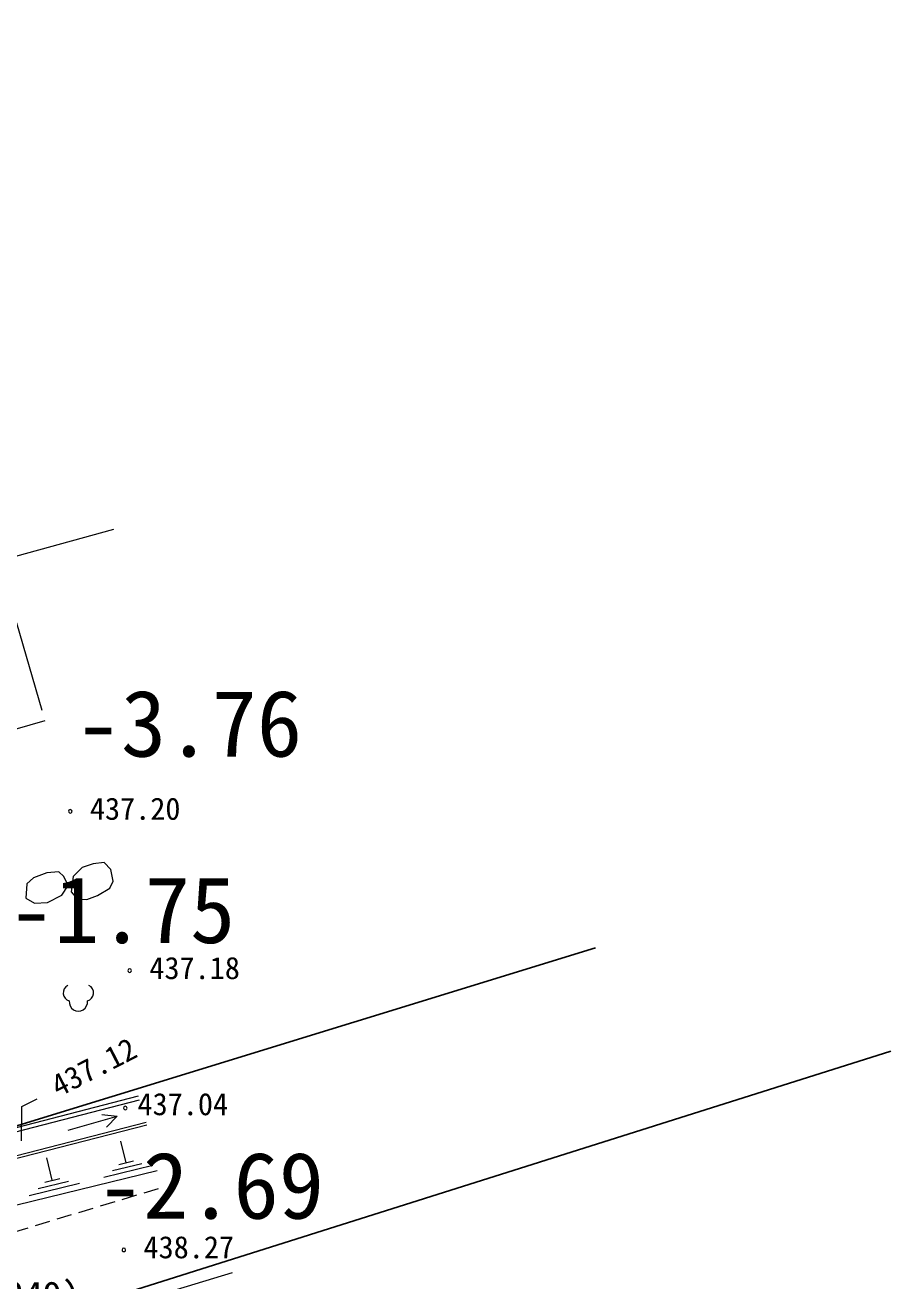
# Model space of a CAD drawing. Units: millimetres at full size; details may follow other scales. Extents: x -95576 to 124839, y -71355 to 87778.
# Drawn here: x 73692 to 87998, y -4557 to 16191 of the extents above; entities that cross this region are included whole.
import ezdxf
from ezdxf.enums import TextEntityAlignment as Align

# ---------------------------------------------------------------- set-up
doc = ezdxf.new("R2010")
doc.units = ezdxf.units.MM
doc.header["$LTSCALE"] = 250
doc.linetypes.add('DASHED', pattern=[7.5, 6, -1.5])
doc.linetypes.add('USER3', pattern=[1.5, 1, -0.5])
for name, color, linetype, lineweight in [('0-1_極細線', 7, 'Continuous', 13), ('0-3_中線', 7, 'Continuous', 13), ('0-4_太線', 7, 'Continuous', 13), ('0-6_0-6___', 7, 'Continuous', 13), ('6-D_文字', 7, 'Continuous', 9), ('E-3', 3, 'Continuous', 25)]:
    doc.layers.add(name, color=color, linetype=linetype, lineweight=lineweight)
doc.styles.add('ＭＳ ゴシック', font='')
doc.styles.get('ＭＳ ゴシック').set_extended_font_data('MS Gothic')

msp = doc.modelspace()

# ---------------------------------------------------------------- linework, layer by layer
at = {"layer": '0-1_極細線'}
for centre, radius, start, end in [((74457.6, 200.9), 137.1, 116.40406, 254.79462), ((74685.7, 200.9), 137.1, 285.20538, 63.59594), ((74571.7, 49.8), 151.2, 172.84733, 7.15267)]:
    msp.add_arc(centre, radius, start, end, dxfattribs=at)
at = {"layer": '0-4_太線'}
for p, q in [((74401.5, -2068.2), (75211.4, -1835.4)), ((75702.2, -1982.1), (72839.5, -2719.3)), ((75362.8, -2606.1), (75275.3, -2246.9)), ((74139.4, -2896), (74048.8, -2523.7)), ((74991.7, -2845.5), (75802.3, -2648.1)), ((75136.7, -2735.6), (75623.1, -2617.2)), ((75241.2, -2635.7), (75484.4, -2576.5)), ((74014.9, -2926.3), (74263.9, -2865.7)), ((73760.5, -3145.2), (74590.5, -2943.2)), ((73908.5, -3030.7), (74406.5, -2909.5))]:
    msp.add_line(p, q, dxfattribs=at)
for points in [[(75149.8, 7859.3), (73209.7, 7322.4), (72950.7, 8177.8), (71208.2, 7711.7), (68885.5, 16191.4)], [(75559.3, -1507.3), (72688.9, -2249.7), (71849.8, -2829.4)], [(75575.6, -1570.2), (72716.3, -2309.7), (71886.7, -2882.9)], [(74959.3, -1806.3), (75211.4, -1835.4), (75035.5, -2015)], [(71954.3, -3167.5), (72820.5, -2672.6), (75689.8, -1933.7)], [(72053.5, -3341.2), (72785.6, -3485.5), (75873.5, -2733.7)]]:
    msp.add_lwpolyline(points, dxfattribs=at)
at = {"layer": '0-4_太線', "linetype": 'DASHED'}
msp.add_lwpolyline([(71715.4, 4030.3), (70724.2, 7446.2), (73026.6, 8114.2), (74017.7, 4698.3)], close=True, dxfattribs=at)
at = {"layer": '0-4_太線'}
for points in [[(74452, 1870.9), (74549.3, 1754.9), (74709.5, 1743.2), (74885.8, 1809.5), (75092.7, 1931.6), (75147.1, 2046), (75108.1, 2240.9), (74996.5, 2353.5), (74817.1, 2331.8), (74636.9, 2275.1), (74483.6, 2125)], [(73704.9, 1768), (73846.8, 1680.9), (74062.9, 1694.7), (74300.1, 1816.4), (74400.7, 1978.1), (74329.4, 2124.5), (74249.5, 2199.2), (74052, 2183.8), (73829.8, 2100.5), (73720.5, 2000.3)]]:
    msp.add_lwpolyline(points, close=True, dxfattribs=at)
at = {"layer": '0-4_太線', "linetype": 'USER3'}
msp.add_lwpolyline([(75890.3, -3035.6), (67648.1, -5517.2), (61883.9, -7248.4), (51603.3, -10059.4)], dxfattribs=at)
at = {"layer": '0-4_太線', "linetype": 'DASHED'}
msp.add_lwpolyline([(61043.4, -9335.2), (65441, -7834.7), (72610.1, -5799.3), (77118.2, -4419.5)], dxfattribs=at)
at = {"layer": '0-6_0-6___'}
msp.add_lwpolyline([(73630, -2243.1), (73639.9, -1677.9), (73889.8, -1550.1)], dxfattribs=at)
for centre, start, end in [((74437.4, 3201), 0, 180), ((74437.4, 3201), 179.99898, 0.00102), ((75419.7, 569.2), 0, 180), ((75419.7, 569.2), 179.99908, 0.00092), ((75346.3, -1701.9), 0, 180), ((75346.3, -1701.9), 179.99898, 0.00102), ((75322.9, -4044.1), 0, 180), ((75322.9, -4044.1), 179.99908, 0.00092)]:
    msp.add_arc(centre, 30, start, end, dxfattribs=at)
at = {"layer": 'E-3'}
msp.add_line((49963.6, -12774.8), (87998.1, -759.4), dxfattribs=at)
msp.add_lwpolyline([(-9634.5, -32335), (51166.9, -8882.3), (83118.2, 944)], dxfattribs=at)

# ---------------------------------------------------------------- texts
at = {"layer": '0-3_中線', "style": 'ＭＳ ゴシック'}
msp.add_text('(H=438.249)', height=458.2, dxfattribs=at).set_placement((71180.4, -5162.5), align=Align.BOTTOM_LEFT)
at = {"layer": '0-6_0-6___', "style": 'ＭＳ ゴシック'}
for s, p in [('437.20', (74762.4, 2951)), ('437.18', (75744.7, 319.2)), ('437.04', (75549.1, -1929.7)), ('438.27', (75647.9, -4294.1))]:
    msp.add_text(s, height=366.6, dxfattribs=at).set_placement(p, align=Align.BOTTOM_LEFT)
msp.add_text('437.12', height=366.6, rotation=27.072, dxfattribs=at).set_placement((74292.9, -1624.8), align=Align.BOTTOM_LEFT)
at = {"layer": '6-D_文字', "color": 1, "style": 'ＭＳ ゴシック'}
for s, p in [('-3.76', (74527.3, 3774.4)), ('-1.75', (73423.1, 694)), ('-2.69', (74890.3, -3860.1))]:
    msp.add_text(s, height=1100, dxfattribs=at).set_placement(p, align=Align.BOTTOM_LEFT)

doc.saveas('drawing.dxf')
